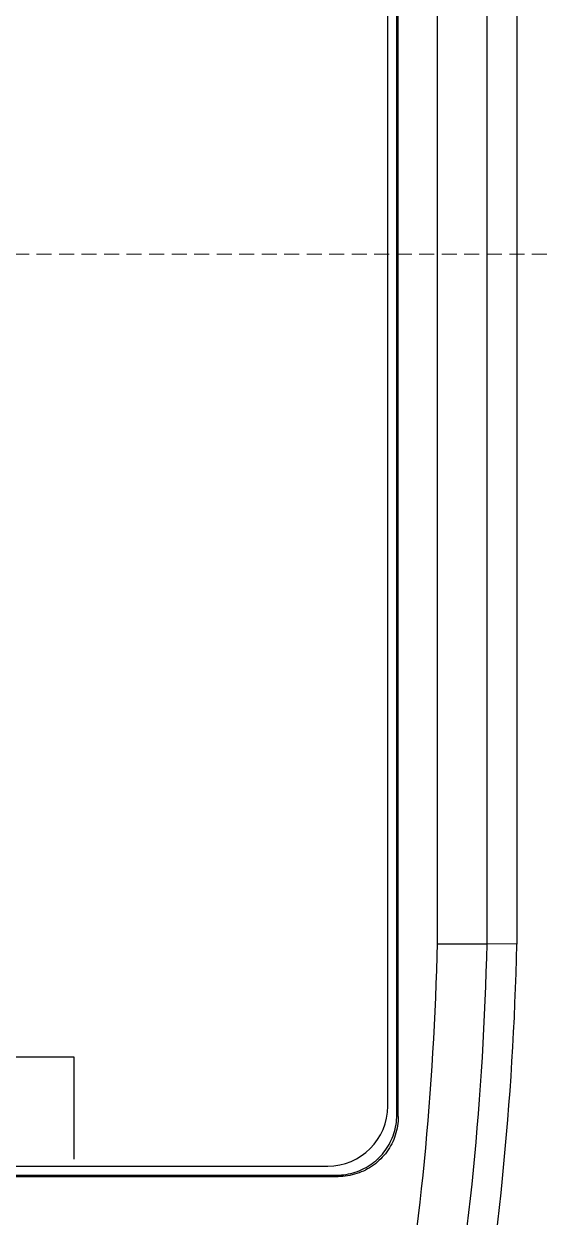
# Model space of a CAD drawing. Header units: millimetres. Extents: x 87 to 927, y 85 to 1088.
# Drawn here: x 404.38 to 412.98, y 615.59 to 635.48 of the extents above; entities that cross this region are included whole.
import ezdxf

# ---------------------------------------------------------------- set-up
doc = ezdxf.new("R2010")
doc.units = ezdxf.units.MM
doc.linetypes.add('DASHED2', pattern=[0.375, 0.25, -0.125])

msp = doc.modelspace()

# ---------------------------------------------------------------- linework, layer by layer
at = {"color": 7, "linetype": 'Continuous'}
for p, q in [((410.594, 617.289), (410.594, 645.99)), ((410.618, 617.265), (410.618, 646.014)), ((410.444, 617.439), (410.444, 645.839)), ((411.27, 620.16), (411.27, 643.119)), ((412.098, 620.145), (412.098, 643.134)), ((412.594, 643.139), (412.594, 620.139)), ((411.27, 620.145), (412.098, 620.145)), ((412.594, 620.139), (412.098, 620.145)), ((405.221, 616.556), (405.221, 618.254)), ((410.618, 617.265), (410.594, 617.289)), ((335.744, 616.439), (409.444, 616.439)), ((335.569, 616.265), (409.618, 616.265)), ((335.594, 616.289), (409.594, 616.289)), ((409.618, 616.265), (409.594, 616.289))]:
    msp.add_line(p, q, dxfattribs=at)
at = {"color": 1, "linetype": 'DASHED2', "lineweight": 5}
msp.add_line((376.094, 631.639), (415.239, 631.639), dxfattribs=at)
msp.add_line((405.221, 618.254), (403.445, 618.254))
at = {"color": 7, "linetype": 'Continuous'}
for centre, radius, start, end in [((362.606, 621.231), 48.677, 341.5561, 358.7396), ((362.606, 621.231), 49.504, 341.2439, 358.7429), ((362.606, 621.231), 50, 340.8279, 358.7491), ((409.444, 617.439), 1, 270, 0)]:
    msp.add_arc(centre, radius, start, end, dxfattribs=at)
for points in [[(409.594, 616.289), (409.698, 616.289), (409.908, 616.323), (410.191, 616.467), (410.416, 616.692), (410.561, 616.975), (410.594, 617.185), (410.594, 617.289)], [(410.618, 617.265), (410.618, 617.16), (410.585, 616.95), (410.441, 616.667), (410.216, 616.442), (409.933, 616.298), (409.723, 616.265), (409.618, 616.265)]]:
    msp.add_open_spline(points, degree=3, knots=[0, 0, 0, 0, 0.31286, 0.625669, 0.938459, 1.251268, 1.564128, 1.564128, 1.564128, 1.564128], dxfattribs=at)

doc.saveas('drawing.dxf')
